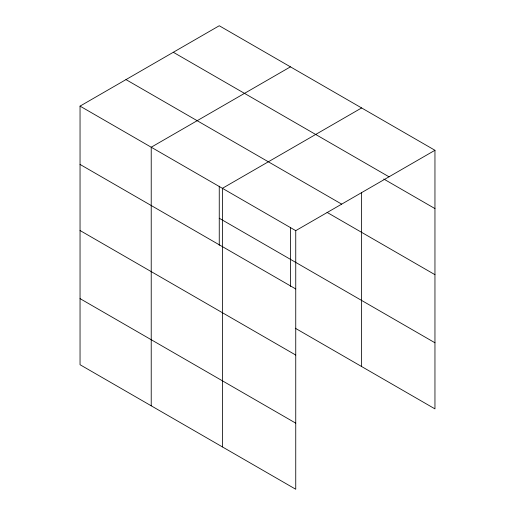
<?xml version="1.0" encoding="UTF-8"?>
<svg xmlns="http://www.w3.org/2000/svg" width="515" height="515" viewBox="0 0 515 515"><rect width="100%" height="100%" fill="white"/><g stroke="black" fill="none" stroke-linecap="round" stroke-linejoin="round"><path stroke-width="0.77" d="M80.044 106.122L295.745 230.656L295.745 489.25L80.044 364.717L80.044 106.122L219.255 25.75L434.956 150.283L434.956 408.878L295.275 328.229M290.441 66.847L151.223 147.219L151.223 405.814M361.62 107.944L222.403 188.316L222.403 446.911M295.745 230.656L434.956 150.283M173.317 52.273L389.018 176.806M383.759 179.027L434.956 208.588M125.982 79.6L341.683 204.133M327.064 212.392L434.956 274.682M219.255 218.244L434.956 342.778M80.044 164.427L295.745 288.96M80.044 230.52L295.745 355.054M80.044 298.623L295.745 423.156M361.62 192.526L361.62 366.532M290.441 227.295L290.441 286.417M219.255 186.198L219.255 245.32"/></g></svg>
